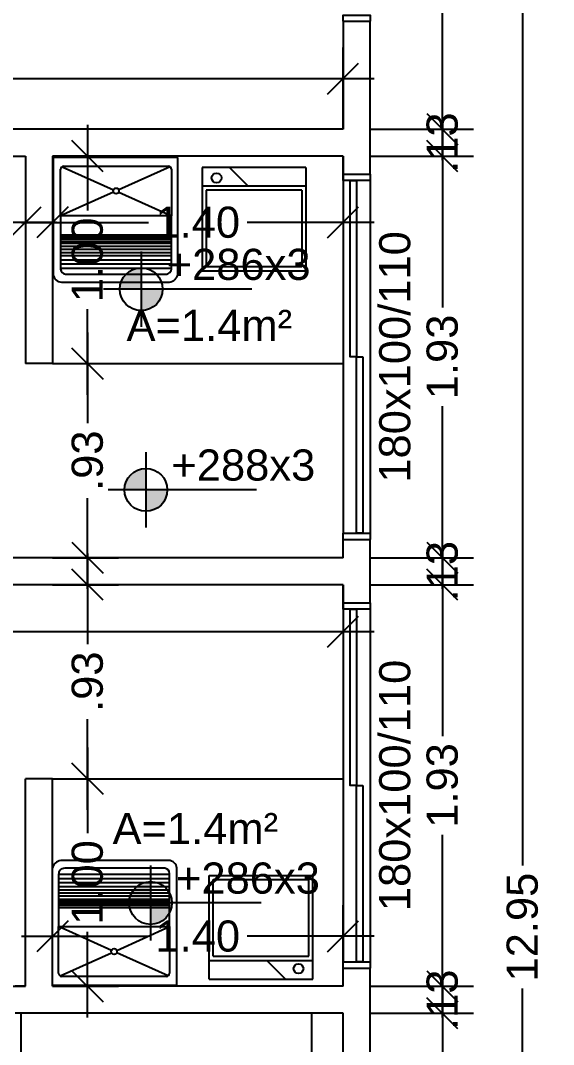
# Model space of a CAD drawing. Extents: x -120 to 1117, y 5 to 675.
# Drawn here: x 56.48 to 59.048, y 79.128 to 84.062 of the extents above; entities that cross this region are included whole.
import ezdxf
from ezdxf.enums import TextEntityAlignment as Align

# ---------------------------------------------------------------- set-up
doc = ezdxf.new("R2010")
doc.units = 0
doc.header["$MEASUREMENT"] = 0
doc.layers.get('0').update_dxf_attribs({"linetype": 'CONTINUOUS'})
doc.layers.get('DEFPOINTS').update_dxf_attribs({"linetype": 'CONTINUOUS'})
for name, color, linetype in [('cota', 1, 'CONTINUOUS'), ('janela-porta', 6, 'CONTINUOUS'), ('moveis', 253, 'CONTINUOUS'), ('nivel', 4, 'CONTINUOUS'), ('parede', 2, 'CONTINUOUS'), ('piso', 4, 'CONTINUOUS'), ('texto', 7, 'CONTINUOUS')]:
    doc.layers.add(name, color=color, linetype=linetype)
doc.styles.get("Standard").update_dxf_attribs({"font": 'arial.ttf'})
doc.dimstyles.new('cotass', dxfattribs={"dimtxt": 0.15, "dimasz": 0.15, "dimexe": 0.15, "dimexo": 0, "dimgap": 0.05, "dimtad": 0, "dimzin": 4, "dimdsep": 46, "dimtxsty": 'Standard', "dimblk": 'OBLIQUE', "dimcen": 0, "dimdle": 0.15, "dimclrd": 256, "dimclrt": 4, "dimadec": 0, "dimazin": 1, "dimtfac": 1, "dimtix": 1, "dimtofl": 0, "dimtmove": 0, "dimatfit": 3, "dimldrblk": 'OPEN30', "dimfxl": 0, "dimtolj": 1, "dimtzin": 0, "dimlwd": -1, "dimarcsym": 0})

# ---------------------------------------------------------------- blocks, each defined once
blk = doc.blocks.new('_Oblique')
at = {"color": 0, "linetype": 'ByBlock', "lineweight": -2}
blk.add_line((-0.5, -0.5), (0.5, 0.5), dxfattribs=at)
blk = doc.blocks.new('*D312')
at = {"layer": 'cota', "transparency": 16777216}
for p, q in [((58.5125, 79.4285), (58.5125, 78.1244)), ((58.5125, 76.3285), (58.5125, 77.6327))]:
    blk.add_line(p, q, dxfattribs=at)
at = {"layer": 'cota', "color": 0, "lineweight": -2, "transparency": 16777216}
for p, q in [((58.1642, 79.2785), (58.6625, 79.2785)), ((58.1642, 76.4785), (58.6625, 76.4785))]:
    blk.add_line(p, q, dxfattribs=at)
at = {"layer": 'DEFPOINTS', "color": 0, "transparency": 16777216}
for p in [(58.1642, 79.2785), (58.5125, 79.2785), (58.1642, 76.4785)]:
    blk.add_point(p, dxfattribs=at)
at = {"layer": 'cota', "transparency": 16777216, "xscale": 0.15, "yscale": 0.15, "zscale": 0.15}
for p, rotation in [((58.5125, 79.2785), 90), ((58.5125, 76.4785), 270)]:
    blk.add_blockref('_Oblique', p, dxfattribs=dict(at, rotation=rotation))
at = {"layer": 'cota', "color": 4, "transparency": 16777216, "insert": (58.5125, 77.8785), "char_height": 0.15, "attachment_point": 5, "rotation": 90}
blk.add_mtext('\\A1;2.80', dxfattribs=at)
blk = doc.blocks.new('_Open30')
at = {"color": 0, "linetype": 'ByBlock', "lineweight": -2}
for p, q in [((-1, 0.268), (0, 0)), ((0, 0), (-1, -0.268)), ((0, 0), (-1, 0))]:
    blk.add_line(p, q, dxfattribs=at)
blk = doc.blocks.new('*D313')
at = {"layer": 'cota', "transparency": 16777216}
for p, q in [((58.5125, 79.4085), (58.5125, 79.5585)), ((58.5125, 79.2785), (58.5125, 79.1285))]:
    blk.add_line(p, q, dxfattribs=at)
at = {"layer": 'cota', "color": 0, "lineweight": -2, "transparency": 16777216}
for p, q in [((58.1642, 79.4085), (58.6625, 79.4085)), ((58.1642, 79.2785), (58.6625, 79.2785))]:
    blk.add_line(p, q, dxfattribs=at)
at = {"layer": 'DEFPOINTS', "color": 0, "transparency": 16777216}
for p in [(58.1642, 79.4085), (58.5125, 79.4085), (58.1642, 79.2785)]:
    blk.add_point(p, dxfattribs=at)
at = {"layer": 'cota', "transparency": 16777216, "xscale": 0.15, "yscale": 0.15, "zscale": 0.15}
for p, rotation in [((58.5125, 79.4085), 270), ((58.5125, 79.2785), 90)]:
    blk.add_blockref('_Oblique', p, dxfattribs=dict(at, rotation=rotation))
at = {"layer": 'cota', "color": 4, "transparency": 16777216, "insert": (58.5125, 79.3435), "char_height": 0.15, "attachment_point": 5, "rotation": 90}
blk.add_mtext('\\A1;.13', dxfattribs=at)
blk = doc.blocks.new('*D314')
at = {"layer": 'cota', "transparency": 16777216}
for p, q in [((58.5125, 81.4935), (58.5125, 80.6138)), ((58.5125, 79.2585), (58.5125, 80.1383))]:
    blk.add_line(p, q, dxfattribs=at)
at = {"layer": 'cota', "color": 0, "lineweight": -2, "transparency": 16777216}
for p, q in [((58.1642, 81.3435), (58.6625, 81.3435)), ((58.1642, 79.4085), (58.6625, 79.4085))]:
    blk.add_line(p, q, dxfattribs=at)
at = {"layer": 'DEFPOINTS', "color": 0, "transparency": 16777216}
for p in [(58.1642, 81.3435), (58.5125, 81.3435), (58.1642, 79.4085)]:
    blk.add_point(p, dxfattribs=at)
at = {"layer": 'cota', "transparency": 16777216, "xscale": 0.15, "yscale": 0.15, "zscale": 0.15}
for p, rotation in [((58.5125, 81.3435), 90), ((58.5125, 79.4085), 270)]:
    blk.add_blockref('_Oblique', p, dxfattribs=dict(at, rotation=rotation))
at = {"layer": 'cota', "color": 4, "transparency": 16777216, "insert": (58.5125, 80.376), "char_height": 0.15, "attachment_point": 5, "rotation": 90}
blk.add_mtext('\\A1;1.93', dxfattribs=at)
blk = doc.blocks.new('*D315')
at = {"layer": 'cota', "transparency": 16777216}
for p, q in [((58.5125, 81.4735), (58.5125, 81.6235)), ((58.5125, 81.3435), (58.5125, 81.1935))]:
    blk.add_line(p, q, dxfattribs=at)
at = {"layer": 'cota', "color": 0, "lineweight": -2, "transparency": 16777216}
for p, q in [((58.1642, 81.4735), (58.6625, 81.4735)), ((58.1642, 81.3435), (58.6625, 81.3435))]:
    blk.add_line(p, q, dxfattribs=at)
at = {"layer": 'DEFPOINTS', "color": 0, "transparency": 16777216}
for p in [(58.1642, 81.4735), (58.5125, 81.4735), (58.1642, 81.3435)]:
    blk.add_point(p, dxfattribs=at)
at = {"layer": 'cota', "transparency": 16777216, "xscale": 0.15, "yscale": 0.15, "zscale": 0.15}
for p, rotation in [((58.5125, 81.4735), 270), ((58.5125, 81.3435), 90)]:
    blk.add_blockref('_Oblique', p, dxfattribs=dict(at, rotation=rotation))
at = {"layer": 'cota', "color": 4, "transparency": 16777216, "insert": (58.5125, 81.4085), "char_height": 0.15, "attachment_point": 5, "rotation": 90}
blk.add_mtext('\\A1;.13', dxfattribs=at)
blk = doc.blocks.new('*D316')
at = {"layer": 'cota', "transparency": 16777216}
for p, q in [((58.5125, 83.5585), (58.5125, 82.6788)), ((58.5125, 81.3235), (58.5125, 82.2033))]:
    blk.add_line(p, q, dxfattribs=at)
at = {"layer": 'cota', "color": 0, "lineweight": -2, "transparency": 16777216}
for p, q in [((58.1642, 83.4085), (58.6625, 83.4085)), ((58.1642, 81.4735), (58.6625, 81.4735))]:
    blk.add_line(p, q, dxfattribs=at)
at = {"layer": 'DEFPOINTS', "color": 0, "transparency": 16777216}
for p in [(58.1642, 83.4085), (58.5125, 83.4085), (58.1642, 81.4735)]:
    blk.add_point(p, dxfattribs=at)
at = {"layer": 'cota', "transparency": 16777216, "xscale": 0.15, "yscale": 0.15, "zscale": 0.15}
for p, rotation in [((58.5125, 83.4085), 90), ((58.5125, 81.4735), 270)]:
    blk.add_blockref('_Oblique', p, dxfattribs=dict(at, rotation=rotation))
at = {"layer": 'cota', "color": 4, "transparency": 16777216, "insert": (58.5125, 82.441), "char_height": 0.15, "attachment_point": 5, "rotation": 90}
blk.add_mtext('\\A1;1.93', dxfattribs=at)
blk = doc.blocks.new('*D317')
at = {"layer": 'cota', "transparency": 16777216}
for p, q in [((58.5125, 83.5385), (58.5125, 83.6885)), ((58.5125, 83.4085), (58.5125, 83.2585))]:
    blk.add_line(p, q, dxfattribs=at)
at = {"layer": 'cota', "color": 0, "lineweight": -2, "transparency": 16777216}
for p, q in [((58.1642, 83.5385), (58.6625, 83.5385)), ((58.1642, 83.4085), (58.6625, 83.4085))]:
    blk.add_line(p, q, dxfattribs=at)
at = {"layer": 'DEFPOINTS', "color": 0, "transparency": 16777216}
for p in [(58.1642, 83.5385), (58.5125, 83.5385), (58.1642, 83.4085)]:
    blk.add_point(p, dxfattribs=at)
at = {"layer": 'cota', "transparency": 16777216, "xscale": 0.15, "yscale": 0.15, "zscale": 0.15}
for p, rotation in [((58.5125, 83.5385), 270), ((58.5125, 83.4085), 90)]:
    blk.add_blockref('_Oblique', p, dxfattribs=dict(at, rotation=rotation))
at = {"layer": 'cota', "color": 4, "transparency": 16777216, "insert": (58.5125, 83.4735), "char_height": 0.15, "attachment_point": 5, "rotation": 90}
blk.add_mtext('\\A1;.13', dxfattribs=at)
blk = doc.blocks.new('*D318')
at = {"layer": 'cota', "transparency": 16777216}
for p, q in [((58.5125, 86.1885), (58.5125, 85.0344)), ((58.5125, 83.3885), (58.5125, 84.5427))]:
    blk.add_line(p, q, dxfattribs=at)
at = {"layer": 'cota', "color": 0, "lineweight": -2, "transparency": 16777216}
for p, q in [((58.1642, 86.0385), (58.6625, 86.0385)), ((58.1642, 83.5385), (58.6625, 83.5385))]:
    blk.add_line(p, q, dxfattribs=at)
at = {"layer": 'DEFPOINTS', "color": 0, "transparency": 16777216}
for p in [(58.1642, 86.0385), (58.5125, 86.0385), (58.1642, 83.5385)]:
    blk.add_point(p, dxfattribs=at)
at = {"layer": 'cota', "transparency": 16777216, "xscale": 0.15, "yscale": 0.15, "zscale": 0.15}
for p, rotation in [((58.5125, 86.0385), 90), ((58.5125, 83.5385), 270)]:
    blk.add_blockref('_Oblique', p, dxfattribs=dict(at, rotation=rotation))
at = {"layer": 'cota', "color": 4, "transparency": 16777216, "insert": (58.5125, 84.7885), "char_height": 0.15, "attachment_point": 5, "rotation": 90}
blk.add_mtext('\\A1;2.50', dxfattribs=at)
blk = doc.blocks.new('*D410')
at = {"layer": 'cota', "color": 0, "lineweight": -2, "transparency": 16777216}
for p, q in [((53.7292, 83.5385), (53.7292, 83.9317)), ((58.0342, 83.5385), (58.0342, 83.9317))]:
    blk.add_line(p, q, dxfattribs=at)
at = {"layer": 'cota', "transparency": 16777216}
for p, q in [((53.5792, 83.7817), (55.6483, 83.7817)), ((58.1842, 83.7817), (56.1151, 83.7817))]:
    blk.add_line(p, q, dxfattribs=at)
at = {"layer": 'DEFPOINTS', "color": 0, "transparency": 16777216}
for p in [(58.0342, 83.7817), (53.7292, 83.5385), (58.0342, 83.5385)]:
    blk.add_point(p, dxfattribs=at)
at = {"layer": 'cota', "transparency": 16777216, "xscale": 0.15, "yscale": 0.15, "zscale": 0.15, "rotation": 180}
blk.add_blockref('_Oblique', (53.7292, 83.7817), dxfattribs=at)
at = {"layer": 'cota', "transparency": 16777216, "xscale": 0.15, "yscale": 0.15, "zscale": 0.15}
blk.add_blockref('_Oblique', (58.0342, 83.7817), dxfattribs=at)
at = {"layer": 'cota', "color": 4, "transparency": 16777216, "insert": (55.8817, 83.7817), "char_height": 0.15, "attachment_point": 5}
blk.add_mtext('\\A1;4.31', dxfattribs=at)
blk = doc.blocks.new('*D411')
at = {"layer": 'cota', "color": 0, "lineweight": -2, "transparency": 16777216}
for p, q in [((53.7292, 81.3435), (53.7292, 80.967)), ((58.0342, 81.3435), (58.0342, 80.967))]:
    blk.add_line(p, q, dxfattribs=at)
at = {"layer": 'cota', "transparency": 16777216}
for p, q in [((53.5792, 81.117), (55.6483, 81.117)), ((58.1842, 81.117), (56.1151, 81.117))]:
    blk.add_line(p, q, dxfattribs=at)
at = {"layer": 'DEFPOINTS', "color": 0, "transparency": 16777216}
for p in [(53.7292, 81.3435), (58.0342, 81.3435), (53.7292, 81.117)]:
    blk.add_point(p, dxfattribs=at)
at = {"layer": 'cota', "transparency": 16777216, "xscale": 0.15, "yscale": 0.15, "zscale": 0.15, "rotation": 180}
blk.add_blockref('_Oblique', (53.7292, 81.117), dxfattribs=at)
at = {"layer": 'cota', "transparency": 16777216, "xscale": 0.15, "yscale": 0.15, "zscale": 0.15}
blk.add_blockref('_Oblique', (58.0342, 81.117), dxfattribs=at)
at = {"layer": 'cota', "color": 4, "transparency": 16777216, "insert": (55.8817, 81.117), "char_height": 0.15, "attachment_point": 5}
blk.add_mtext('\\A1;4.31', dxfattribs=at)
blk = doc.blocks.new('*D393')
at = {"layer": 'cota', "color": 0, "lineweight": -2, "transparency": 16777216}
for p, q in [((56.6342, 79.4085), (56.6342, 79.7995)), ((58.0342, 79.4085), (58.0342, 79.7995))]:
    blk.add_line(p, q, dxfattribs=at)
at = {"layer": 'cota', "transparency": 16777216}
for p, q in [((56.4842, 79.6495), (57.0967, 79.6495)), ((58.1842, 79.6495), (57.5717, 79.6495))]:
    blk.add_line(p, q, dxfattribs=at)
at = {"layer": 'DEFPOINTS', "color": 0, "transparency": 16777216}
for p in [(58.0342, 79.6495), (56.6342, 79.4085), (58.0342, 79.4085)]:
    blk.add_point(p, dxfattribs=at)
at = {"layer": 'cota', "transparency": 16777216, "xscale": 0.15, "yscale": 0.15, "zscale": 0.15, "rotation": 180}
blk.add_blockref('_Oblique', (56.6342, 79.6495), dxfattribs=at)
at = {"layer": 'cota', "transparency": 16777216, "xscale": 0.15, "yscale": 0.15, "zscale": 0.15}
blk.add_blockref('_Oblique', (58.0342, 79.6495), dxfattribs=at)
at = {"layer": 'cota', "color": 4, "transparency": 16777216, "insert": (57.3342, 79.6495), "char_height": 0.15, "attachment_point": 5}
blk.add_mtext('\\A1;1.40', dxfattribs=at)
blk = doc.blocks.new('*D394')
at = {"layer": 'cota', "transparency": 16777216}
for p, q in [((56.8026, 80.5585), (56.8026, 80.146)), ((56.8026, 79.2585), (56.8026, 79.671))]:
    blk.add_line(p, q, dxfattribs=at)
at = {"layer": 'cota', "color": 0, "lineweight": -2, "transparency": 16777216}
for p, q in [((56.6342, 80.4085), (56.9526, 80.4085)), ((56.6342, 79.4085), (56.9526, 79.4085))]:
    blk.add_line(p, q, dxfattribs=at)
at = {"layer": 'DEFPOINTS', "color": 0, "transparency": 16777216}
for p in [(56.6342, 80.4085), (56.6342, 79.4085), (56.8026, 79.4085)]:
    blk.add_point(p, dxfattribs=at)
at = {"layer": 'cota', "transparency": 16777216, "xscale": 0.15, "yscale": 0.15, "zscale": 0.15}
for p, rotation in [((56.8026, 80.4085), 90), ((56.8026, 79.4085), 270)]:
    blk.add_blockref('_Oblique', p, dxfattribs=dict(at, rotation=rotation))
at = {"layer": 'cota', "color": 4, "transparency": 16777216, "insert": (56.8026, 79.9085), "char_height": 0.15, "attachment_point": 5, "rotation": 90}
blk.add_mtext('\\A1;1.00', dxfattribs=at)
blk = doc.blocks.new('*D395')
at = {"layer": 'cota', "transparency": 16777216}
for p, q in [((56.8026, 81.4935), (56.8026, 81.0574)), ((56.8026, 80.2585), (56.8026, 80.6947))]:
    blk.add_line(p, q, dxfattribs=at)
at = {"layer": 'cota', "color": 0, "lineweight": -2, "transparency": 16777216}
for p, q in [((56.6342, 81.3435), (56.9526, 81.3435)), ((56.6342, 80.4085), (56.9526, 80.4085))]:
    blk.add_line(p, q, dxfattribs=at)
at = {"layer": 'DEFPOINTS', "color": 0, "transparency": 16777216}
for p in [(56.6342, 81.3435), (56.8026, 81.3435), (56.6342, 80.4085)]:
    blk.add_point(p, dxfattribs=at)
at = {"layer": 'cota', "transparency": 16777216, "xscale": 0.15, "yscale": 0.15, "zscale": 0.15}
for p, rotation in [((56.8026, 81.3435), 90), ((56.8026, 80.4085), 270)]:
    blk.add_blockref('_Oblique', p, dxfattribs=dict(at, rotation=rotation))
at = {"layer": 'cota', "color": 4, "transparency": 16777216, "insert": (56.8026, 80.876), "char_height": 0.15, "attachment_point": 5, "rotation": 90}
blk.add_mtext('\\A1;.93', dxfattribs=at)
blk = doc.blocks.new('*D403')
at = {"layer": 'cota', "color": 0, "lineweight": -2, "transparency": 16777216}
for p, q in [((53.7292, 83.4085), (53.7292, 82.9391)), ((56.5042, 83.4085), (56.5042, 82.9391))]:
    blk.add_line(p, q, dxfattribs=at)
at = {"layer": 'cota', "transparency": 16777216}
for p, q in [((53.5792, 83.0891), (54.8705, 83.0891)), ((56.6542, 83.0891), (55.363, 83.0891))]:
    blk.add_line(p, q, dxfattribs=at)
at = {"layer": 'DEFPOINTS', "color": 0, "transparency": 16777216}
for p in [(53.7292, 83.4085), (56.5042, 83.4085), (53.7292, 83.0891)]:
    blk.add_point(p, dxfattribs=at)
at = {"layer": 'cota', "transparency": 16777216, "xscale": 0.15, "yscale": 0.15, "zscale": 0.15, "rotation": 180}
blk.add_blockref('_Oblique', (53.7292, 83.0891), dxfattribs=at)
at = {"layer": 'cota', "transparency": 16777216, "xscale": 0.15, "yscale": 0.15, "zscale": 0.15}
blk.add_blockref('_Oblique', (56.5042, 83.0891), dxfattribs=at)
at = {"layer": 'cota', "color": 4, "transparency": 16777216, "insert": (55.1167, 83.0891), "char_height": 0.15, "attachment_point": 5}
blk.add_mtext('\\A1;2.78', dxfattribs=at)
blk = doc.blocks.new('*D369')
at = {"layer": 'cota', "color": 0, "lineweight": -2, "transparency": 16777216}
for p, q in [((56.6342, 83.4085), (56.6342, 82.9391)), ((58.0342, 83.4085), (58.0342, 82.9391))]:
    blk.add_line(p, q, dxfattribs=at)
at = {"layer": 'cota', "transparency": 16777216}
for p, q in [((56.4842, 83.0891), (57.0967, 83.0891)), ((58.1842, 83.0891), (57.5717, 83.0891))]:
    blk.add_line(p, q, dxfattribs=at)
at = {"layer": 'DEFPOINTS', "color": 0, "transparency": 16777216}
for p in [(56.6342, 83.4085), (58.0342, 83.4085), (58.0342, 83.0891)]:
    blk.add_point(p, dxfattribs=at)
at = {"layer": 'cota', "transparency": 16777216, "xscale": 0.15, "yscale": 0.15, "zscale": 0.15, "rotation": 180}
blk.add_blockref('_Oblique', (56.6342, 83.0891), dxfattribs=at)
at = {"layer": 'cota', "transparency": 16777216, "xscale": 0.15, "yscale": 0.15, "zscale": 0.15}
blk.add_blockref('_Oblique', (58.0342, 83.0891), dxfattribs=at)
at = {"layer": 'cota', "color": 4, "transparency": 16777216, "insert": (57.3342, 83.0891), "char_height": 0.15, "attachment_point": 5}
blk.add_mtext('\\A1;1.40', dxfattribs=at)
blk = doc.blocks.new('*D370')
at = {"layer": 'cota', "transparency": 16777216}
for p, q in [((56.8026, 83.5585), (56.8026, 83.146)), ((56.8026, 82.2585), (56.8026, 82.671))]:
    blk.add_line(p, q, dxfattribs=at)
at = {"layer": 'cota', "color": 0, "lineweight": -2, "transparency": 16777216}
for p, q in [((56.6342, 83.4085), (56.9526, 83.4085)), ((56.6342, 82.4085), (56.9526, 82.4085))]:
    blk.add_line(p, q, dxfattribs=at)
at = {"layer": 'DEFPOINTS', "color": 0, "transparency": 16777216}
for p in [(56.6342, 83.4085), (56.8026, 83.4085), (56.6342, 82.4085)]:
    blk.add_point(p, dxfattribs=at)
at = {"layer": 'cota', "transparency": 16777216, "xscale": 0.15, "yscale": 0.15, "zscale": 0.15}
for p, rotation in [((56.8026, 83.4085), 90), ((56.8026, 82.4085), 270)]:
    blk.add_blockref('_Oblique', p, dxfattribs=dict(at, rotation=rotation))
at = {"layer": 'cota', "color": 4, "transparency": 16777216, "insert": (56.8026, 82.9085), "char_height": 0.15, "attachment_point": 5, "rotation": 90}
blk.add_mtext('\\A1;1.00', dxfattribs=at)
blk = doc.blocks.new('*D371')
at = {"layer": 'cota', "transparency": 16777216}
for p, q in [((56.8026, 82.5585), (56.8026, 82.1224)), ((56.8026, 81.3235), (56.8026, 81.7597))]:
    blk.add_line(p, q, dxfattribs=at)
at = {"layer": 'cota', "color": 0, "lineweight": -2, "transparency": 16777216}
for p, q in [((56.6342, 82.4085), (56.9526, 82.4085)), ((56.6342, 81.4735), (56.9526, 81.4735))]:
    blk.add_line(p, q, dxfattribs=at)
at = {"layer": 'DEFPOINTS', "color": 0, "transparency": 16777216}
for p in [(56.6342, 82.4085), (56.6342, 81.4735), (56.8026, 81.4735)]:
    blk.add_point(p, dxfattribs=at)
at = {"layer": 'cota', "transparency": 16777216, "xscale": 0.15, "yscale": 0.15, "zscale": 0.15}
for p, rotation in [((56.8026, 82.4085), 90), ((56.8026, 81.4735), 270)]:
    blk.add_blockref('_Oblique', p, dxfattribs=dict(at, rotation=rotation))
at = {"layer": 'cota', "color": 4, "transparency": 16777216, "insert": (56.8026, 81.941), "char_height": 0.15, "attachment_point": 5, "rotation": 90}
blk.add_mtext('\\A1;.93', dxfattribs=at)
blk = doc.blocks.new('*D480')
at = {"layer": 'cota', "transparency": 16777216}
for p, q in [((58.8982, 86.3186), (58.8982, 79.9901)), ((58.8982, 73.0685), (58.8982, 79.397))]:
    blk.add_line(p, q, dxfattribs=at)
at = {"layer": 'cota', "color": 0, "lineweight": -2, "transparency": 16777216}
for p, q in [((58.2942, 86.1686), (59.0482, 86.1686)), ((58.2942, 73.2185), (59.0482, 73.2185))]:
    blk.add_line(p, q, dxfattribs=at)
at = {"layer": 'DEFPOINTS', "color": 0, "transparency": 16777216}
for p in [(58.2942, 86.1686), (58.8982, 86.1686), (58.2942, 73.2185)]:
    blk.add_point(p, dxfattribs=at)
at = {"layer": 'cota', "transparency": 16777216, "xscale": 0.15, "yscale": 0.15, "zscale": 0.15}
for p, rotation in [((58.8982, 86.1686), 90), ((58.8982, 73.2185), 270)]:
    blk.add_blockref('_Oblique', p, dxfattribs=dict(at, rotation=rotation))
at = {"layer": 'cota', "color": 4, "transparency": 16777216, "insert": (58.8982, 79.6935), "char_height": 0.15, "attachment_point": 5, "rotation": 90}
blk.add_mtext('\\A1;12.95', dxfattribs=at)
blk = doc.blocks.new('NIVEL')
at = {"layer": 'nivel'}
h = blk.add_hatch(color=256, dxfattribs=at)
h.paths.add_polyline_path([(0, 0.1375, 0.414214), (-0.1375, 0), (0, 0)])
h.paths.add_polyline_path([(0, 0), (0, -0.1375, 0.414214), (0.1375, 0)])
for p, q in [((0, 0.2417), (0, -0.2417)), ((0.7095, 0), (-0.2418, 0))]:
    blk.add_line(p, q, dxfattribs=at)
blk.add_circle((0, 0), 0.1375, dxfattribs=at)

msp = doc.modelspace()

# ---------------------------------------------------------------- linework, layer by layer
at = {"layer": 'janela-porta', "color": 6, "linetype": 'Continuous'}
for p, q in [((58.0342, 83.291), (58.0342, 81.591)), ((58.1642, 83.291), (58.1642, 81.591)), ((58.0342, 81.226), (58.0342, 79.526)), ((58.1642, 81.226), (58.1642, 79.526))]:
    msp.add_line(p, q, dxfattribs=at)
for points in [[(58.0342, 84.0586), (58.0342, 84.0885), (58.1642, 84.0885), (58.1642, 84.0586)], [(58.1642, 83.321), (58.1642, 83.291), (58.0342, 83.291), (58.0342, 83.321)], [(58.0342, 81.561), (58.0342, 81.591), (58.1642, 81.591), (58.1642, 81.561)], [(58.1642, 81.256), (58.1642, 81.226), (58.0342, 81.226), (58.0342, 81.256)], [(58.0342, 79.496), (58.0342, 79.526), (58.1642, 79.526), (58.1642, 79.496)]]:
    msp.add_lwpolyline(points, dxfattribs=at)
for points in [[(58.0992, 83.291), (58.0992, 82.441), (58.0692, 82.441), (58.0692, 83.291), (58.0992, 83.291)], [(58.1292, 82.441), (58.1292, 81.591), (58.0992, 81.591), (58.0992, 82.441), (58.1292, 82.441)], [(58.0992, 81.226), (58.0992, 80.376), (58.0692, 80.376), (58.0692, 81.226), (58.0992, 81.226)], [(58.1292, 80.376), (58.1292, 79.526), (58.0992, 79.526), (58.0992, 80.376), (58.1292, 80.376)]]:
    msp.add_lwpolyline(points, close=True, dxfattribs=at)
at = {"layer": 'moveis'}
for p, q in [((57.2382, 83.4019), (56.6382, 83.4019)), ((56.6382, 83.4019), (56.6382, 82.8387)), ((57.2382, 82.8396), (57.2382, 83.4019)), ((56.6805, 83.3574), (56.9279, 83.2463)), ((57.2009, 83.3576), (56.9533, 83.2463)), ((57.855, 83.3545), (57.355, 83.3545)), ((57.355, 83.3545), (57.355, 82.8545)), ((57.4871, 83.3545), (57.577, 83.2645)), ((57.855, 83.3545), (57.855, 82.8545)), ((57.375, 83.2445), (57.375, 82.8744)), ((57.835, 83.2445), (57.835, 82.8744)), ((56.9278, 83.2348), (56.6733, 83.1205)), ((56.9534, 83.2348), (57.2079, 83.1205)), ((56.6733, 83.0294), (57.2079, 83.0294)), ((56.6733, 83.0194), (57.2079, 83.0194)), ((56.6733, 83.0094), (57.2079, 83.0094)), ((56.6733, 82.9994), (57.2079, 82.9994)), ((56.6733, 82.9894), (57.2079, 82.9894)), ((56.6733, 82.9744), (57.2079, 82.9744)), ((56.6733, 82.9594), (57.2079, 82.9594)), ((56.6733, 82.9444), (57.2079, 82.9444)), ((56.6733, 82.9294), (57.2079, 82.9294)), ((56.6733, 82.9094), (57.2079, 82.9094)), ((56.6733, 82.8894), (57.2079, 82.8894)), ((56.6733, 82.8694), (57.2079, 82.8694)), ((57.855, 82.8545), (57.355, 82.8545)), ((57.835, 82.8744), (57.375, 82.8744)), ((56.678, 82.8019), (57.1974, 82.8019)), ((57.1936, 80.0144), (56.6742, 80.0144)), ((56.6334, 79.9767), (56.6334, 79.4144)), ((57.1983, 79.9469), (56.6638, 79.9469)), ((57.2334, 79.4144), (57.2334, 79.9776)), ((57.389, 79.4427), (57.389, 79.9427)), ((57.389, 79.9427), (57.889, 79.9427)), ((57.889, 79.4427), (57.889, 79.9427)), ((57.1983, 79.9269), (56.6638, 79.9269)), ((57.1983, 79.9069), (56.6638, 79.9069)), ((57.409, 79.5527), (57.409, 79.9228)), ((57.409, 79.9228), (57.8689, 79.9228)), ((57.8689, 79.5527), (57.8689, 79.9228)), ((57.1983, 79.8869), (56.6638, 79.8869)), ((57.1983, 79.8719), (56.6638, 79.8719)), ((57.1983, 79.8569), (56.6638, 79.8569)), ((57.1983, 79.8419), (56.6638, 79.8419)), ((57.1983, 79.8269), (56.6638, 79.8269)), ((57.1983, 79.8169), (56.6638, 79.8169)), ((57.1983, 79.8069), (56.6638, 79.8069)), ((57.1983, 79.7969), (56.6638, 79.7969)), ((57.1983, 79.7869), (56.6638, 79.7869)), ((56.9182, 79.5815), (56.6638, 79.6958)), ((56.9438, 79.5815), (57.1983, 79.6958)), ((56.6707, 79.4587), (56.9184, 79.57)), ((57.1911, 79.4589), (56.9437, 79.57)), ((57.7569, 79.4427), (57.6669, 79.5327)), ((56.6334, 79.4144), (57.2334, 79.4144)), ((57.389, 79.4427), (57.889, 79.4427)), ((56.4826, 78.9994), (56.4826, 79.2794)), ((57.8826, 79.2794), (57.8826, 78.9994))]:
    msp.add_line(p, q, dxfattribs=at)
for points in [[(57.2079, 83.1205), (56.6732, 83.1205), (56.6732, 83.3449)], [(56.6882, 83.3607), (57.194, 83.3607)], [(57.2079, 83.3454), (57.2079, 83.1205)], [(57.855, 83.2645), (57.355, 83.2645)], [(57.835, 83.2445), (57.375, 83.2445)], [(57.2079, 83.1205), (56.6733, 83.1205), (56.6733, 82.8637)], [(57.2079, 82.8684), (57.2079, 83.1205)], [(56.6965, 82.8394), (57.1788, 82.8394)], [(56.6638, 79.6958), (57.1983, 79.6958), (57.1983, 79.9526)], [(56.6638, 79.9479), (56.6638, 79.6958)], [(57.1751, 79.9769), (56.6929, 79.9769)], [(56.6638, 79.6958), (57.1984, 79.6958), (57.1984, 79.4714)], [(56.6638, 79.4709), (56.6638, 79.6958)], [(57.409, 79.5527), (57.8689, 79.5527)], [(57.389, 79.5327), (57.889, 79.5327)], [(57.1834, 79.4556), (56.6776, 79.4556)]]:
    msp.add_lwpolyline(points, dxfattribs=at)
for centre, radius in [((57.4245, 83.3036), 0.0235), ((56.9406, 83.2406), 0.014), ((56.931, 79.5757), 0.014), ((57.8195, 79.4936), 0.0235)]:
    msp.add_circle(centre, radius, dxfattribs=at)
for centre, radius, start, end in [((56.6914, 83.3425), 0.0184, 99.4954, 172.9816), ((57.1902, 83.3433), 0.0177, 6.1155, 77.8974), ((56.7005, 82.8664), 0.0273, 185.6846, 261.89), ((57.1794, 82.868), 0.0285, 268.9331, 2.9271), ((56.6781, 82.8419), 0.04, 184.4716, 269.908), ((57.1906, 82.8501), 0.0487, 278.3965, 347.5708), ((56.681, 79.9662), 0.0487, 98.3965, 167.5708), ((57.1935, 79.9744), 0.04, 4.4716, 89.908), ((56.6922, 79.9483), 0.0285, 88.9331, 182.9271), ((57.1711, 79.9499), 0.0273, 5.6845, 81.89), ((56.6814, 79.473), 0.0177, 186.1155, 257.8974), ((57.1802, 79.4737), 0.0184, 279.4954, 352.9816)]:
    msp.add_arc(centre, radius, start, end, dxfattribs=at)
at = {"layer": 'parede'}
for p, q in [((58.0342, 84.0586), (58.0342, 83.5385)), ((58.0342, 84.0586), (58.1642, 84.0586)), ((58.1642, 83.321), (58.1642, 84.0586)), ((58.0342, 83.5385), (53.7292, 83.5385)), ((53.7292, 83.4085), (56.5042, 83.4085)), ((56.5042, 83.4085), (56.5042, 82.4085)), ((58.0342, 83.4085), (56.6342, 83.4085)), ((56.6342, 83.4085), (56.6342, 82.4085)), ((58.0342, 83.321), (58.0342, 83.4085)), ((58.0342, 83.321), (58.1642, 83.321)), ((56.6342, 82.4085), (56.5042, 82.4085)), ((58.0342, 81.4735), (58.0342, 81.561)), ((58.0342, 81.561), (58.1642, 81.561)), ((58.1642, 81.256), (58.1642, 81.561)), ((58.0342, 81.4735), (53.7292, 81.4735)), ((58.0342, 81.3435), (53.7292, 81.3435)), ((58.0342, 81.256), (58.0342, 81.3435)), ((58.0342, 81.256), (58.1642, 81.256)), ((56.5042, 79.4085), (56.5042, 80.4085)), ((56.6342, 80.4085), (56.5042, 80.4085)), ((56.6342, 79.4085), (56.6342, 80.4085)), ((58.0342, 79.4085), (58.0342, 79.496)), ((58.0342, 79.496), (58.1642, 79.496)), ((58.1642, 78.8585), (58.1642, 79.496)), ((56.5042, 79.4085), (56.4542, 79.4085)), ((58.0342, 79.4085), (56.6342, 79.4085)), ((58.0342, 79.2785), (56.4542, 79.2785)), ((58.0342, 78.8585), (58.0342, 79.2785))]:
    msp.add_line(p, q, dxfattribs=at)
at = {"layer": 'piso'}
for p, q in [((56.6342, 82.4085), (58.0342, 82.4085)), ((56.6342, 80.4085), (58.0342, 80.4085)), ((55.6243, 79.4085), (56.5042, 79.4085))]:
    msp.add_line(p, q, dxfattribs=at)

# ---------------------------------------------------------------- block references
at = {"layer": 'nivel', "xscale": 0.75, "yscale": 0.75, "zscale": 0.75}
for p in [(57.0618, 82.7671), (57.0844, 81.8001), (57.1067, 79.8098)]:
    msp.add_blockref('NIVEL', p, dxfattribs=at)

# ---------------------------------------------------------------- texts
at = {"layer": 'texto'}
for p in [(58.403, 82.441), (58.403, 80.376)]:
    msp.add_text('180x100/110', height=0.15, rotation=90, dxfattribs=at).set_placement(p, align=Align.BOTTOM_CENTER)
for s, p in [('+286x3', (57.5311, 82.7671)), ('A=1.4m²', (57.3898, 82.473)), ('+288x3', (57.5536, 81.8001)), ('A=1.4m²', (57.3224, 80.0484)), ('+286x3', (57.576, 79.8098))]:
    msp.add_text(s, height=0.15, dxfattribs=at).set_placement(p, align=Align.BOTTOM_CENTER)

# ---------------------------------------------------------------- dimensions: what is measured, and where the dimension line sits
at = {"layer": 'cota'}
for base, p1, p2, angle, picture, middle in [((58.8982, 86.1686), (58.2942, 73.2185), (58.2942, 86.1686), 90, '*D480', (58.8982, 79.6935)), ((58.03422, 83.78169), (53.72919, 83.53855), (58.03422, 83.53855), 180, '*D410', (55.88171, 83.78169)), ((56.8026, 83.4085), (56.6342, 82.4085), (56.6342, 83.4085), 90, '*D370', (56.8026, 82.9085)), ((56.80264, 81.47355), (56.63422, 82.40854), (56.63422, 81.47355), 90, '*D371', (56.80264, 81.94104)), ((56.802641, 81.343541), (56.63422, 80.408543), (56.63422, 81.343541), 90, '*D395', (56.802641, 80.876042)), ((56.8026, 79.4085), (56.6342, 80.4085), (56.6342, 79.4085), 90, '*D394', (56.8026, 79.9085)), ((58.0342, 79.6495), (56.6342, 79.4085), (58.0342, 79.4085), 180, '*D393', (57.3342, 79.6495))]:
    dim = msp.add_linear_dim(base=base, p1=p1, p2=p2, angle=angle, dimstyle='cotass', dxfattribs=at)
    dim.commit()
    dim.dimension.update_dxf_attribs({"geometry": picture, "text_midpoint": middle})
for base, p1, p2, picture, middle in [((58.5125, 86.0385), (58.1642, 83.5385), (58.1642, 86.0385), '*D318', (58.5125, 84.7885)), ((58.5125, 83.5385), (58.1642, 83.4085), (58.1642, 83.5385), '*D317', (58.5125, 83.4735)), ((58.51251, 83.40854), (58.1642, 81.47355), (58.1642, 83.40854), '*D316', (58.51251, 82.44104)), ((58.5125, 81.4735), (58.1642, 81.3435), (58.1642, 81.4735), '*D315', (58.5125, 81.4085)), ((58.512512, 81.343541), (58.164201, 79.408543), (58.164201, 81.343541), '*D314', (58.512512, 80.376042)), ((58.5125, 79.4085), (58.1642, 79.2785), (58.1642, 79.4085), '*D313', (58.5125, 79.3435)), ((58.5125, 79.2785), (58.1642, 76.4785), (58.1642, 79.2785), '*D312', (58.5125, 77.8785))]:
    dim = msp.add_linear_dim(base=base, p1=p1, p2=p2, angle=90, dimstyle='cotass', override={"dimtmove": 1}, dxfattribs=at)
    dim.commit()
    dim.dimension.update_dxf_attribs({"geometry": picture, "text_midpoint": middle})
for base, p1, p2, picture, middle in [((53.72919, 83.08906), (56.50424, 83.40854), (53.72919, 83.40854), '*D403', (55.11672, 83.08906)), ((58.0342, 83.0891), (56.6342, 83.4085), (58.0342, 83.4085), '*D369', (57.3342, 83.0891)), ((53.72919, 81.11705), (58.03422, 81.34354), (53.72919, 81.34354), '*D411', (55.88171, 81.11705))]:
    dim = msp.add_linear_dim(base=base, p1=p1, p2=p2, dimstyle='cotass', dxfattribs=at)
    dim.commit()
    dim.dimension.update_dxf_attribs({"geometry": picture, "text_midpoint": middle})

doc.saveas('drawing.dxf')
